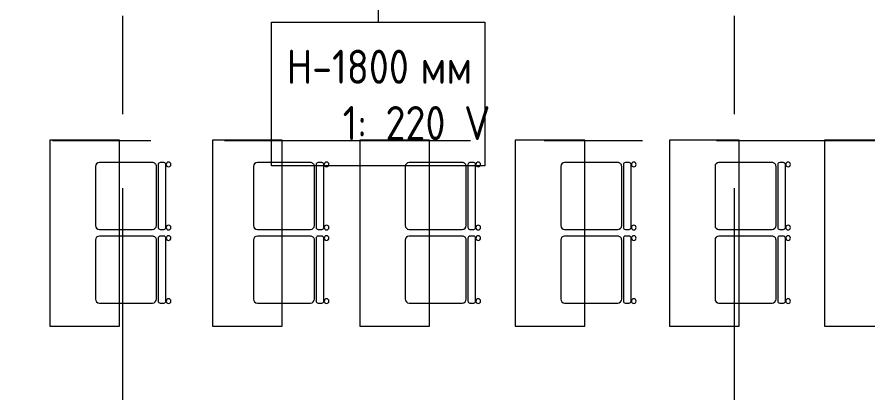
# Model space of a CAD drawing. Header units: millimetres. Extents: x 81382 to 274764, y -8553 to 29000.
# Drawn here: x 93978 to 99472, y 1970 to 4396 of the extents above; entities that cross this region are included whole.
import ezdxf

# ---------------------------------------------------------------- set-up
doc = ezdxf.new("R2010")
doc.units = ezdxf.units.MM
doc.linetypes.add('Осевая', pattern=[3175, 635, -476.25, 1587.5, -476.25])
doc.layers.add('E-ELEC-FIXT-IDEN', color=7, linetype='Continuous', lineweight=9)
doc.layers.add('Оси-2', color=7, linetype='Осевая', lineweight=9)
doc.layers.add('I-FURN-1', color=7, linetype='Continuous', lineweight=9, true_color=0xf0f0f0)
doc.styles.add('GOST Common_1', font='GOST_Common.ttf', dxfattribs={"width": 0.9, "height": 220})

# ---------------------------------------------------------------- blocks, each defined once
blk = doc.blocks.new('Стол базовый прямоугольный - 1_88-26291934-План размещения напольных электротехнических лючков и розеток 3 этажа в осях 23-33')
at = {"layer": 'I-FURN-1'}
for p, q in [((600, 225), (-600, 225)), ((-600, 225), (-600, -225)), ((600, -225), (600, 225)), ((-600, -225), (600, -225))]:
    blk.add_line(p, q, dxfattribs=at)
blk = doc.blocks.new('M_Стул-Breuer - 1_87-25466819-План размещения напольных электротехнических лючков и розеток 3 этажа в осях 23-33')
at = {"layer": 'I-FURN-1'}
for p, q in [((190.5, 241.3), (-190.5, 241.3)), ((-215.9, 215.9), (-215.9, 85)), ((215.9, 85), (215.9, 215.9)), ((-215.9, 85), (-215.9, -127)), ((215.9, -127), (215.9, 85)), ((203.2, -163.5), (-203.2, -163.5)), ((-190.5, -152.4), (190.5, -152.4)), ((-215.9, -176.2), (-215.9, -200.8)), ((-203.2, -213.5), (203.2, -213.5)), ((215.9, -200.8), (215.9, -176.2))]:
    blk.add_line(p, q, dxfattribs=at)
for centre, radius, start, end in [((-190.5, 215.9), 25.4, 90, 180), ((190.5, 215.9), 25.4, 0, 90), ((-190.5, -127), 25.4, 180, 270), ((-203.2, -176.2), 12.7, 90, 180), ((190.5, -127), 25.4, 270, 360), ((203.2, -176.2), 12.7, 360, 90), ((-203.5, -230.6), 15.1, 360, 180), ((-203.2, -200.8), 12.7, 180, 270), ((203.7, -230.6), 15.1, 360, 180), ((203.2, -200.8), 12.7, 270, 360), ((-203.5, -230.6), 15.1, 180, 360), ((203.7, -230.6), 15.1, 180, 360)]:
    blk.add_arc(centre, radius, start, end, dxfattribs=at)
blk = doc.blocks.new('M_Стул-Breuer - 1_87-V92-План размещения напольных электротехнических лючков и розеток 3 этажа в осях 23-33')
at = {"layer": 'I-FURN-1'}
for p, q in [((190.5, 241.3), (-190.5, 241.3)), ((-215.9, 215.9), (-215.9, 55)), ((215.9, 55), (215.9, 215.9)), ((-215.9, 55), (-215.9, -127)), ((215.9, -127), (215.9, 55)), ((203.2, -163.5), (-203.2, -163.5)), ((-190.5, -152.4), (190.5, -152.4)), ((-215.9, -176.2), (-215.9, -200.8)), ((-203.2, -213.5), (203.2, -213.5)), ((215.9, -200.8), (215.9, -176.2))]:
    blk.add_line(p, q, dxfattribs=at)
for centre, radius, start, end in [((-190.5, 215.9), 25.4, 90, 180), ((190.5, 215.9), 25.4, 0, 90), ((-190.5, -127), 25.4, 180, 270), ((-203.2, -176.2), 12.7, 90, 180), ((190.5, -127), 25.4, 270, 360), ((203.2, -176.2), 12.7, 360, 90), ((-203.5, -230.6), 15.1, 360, 180), ((-203.2, -200.8), 12.7, 180, 270), ((203.7, -230.6), 15.1, 360, 180), ((203.2, -200.8), 12.7, 270, 360), ((-203.5, -230.6), 15.1, 180, 360), ((203.7, -230.6), 15.1, 180, 360)]:
    blk.add_arc(centre, radius, start, end, dxfattribs=at)

msp = doc.modelspace()

# ---------------------------------------------------------------- linework, layer by layer
at = {"layer": 'E-ELEC-FIXT-IDEN'}
msp.add_line((96309.4, 5001.4), (96309.4, 4362.8), dxfattribs=at)
at = {"layer": 'E-ELEC-FIXT-IDEN', "flags": 128}
msp.add_lwpolyline([(95619.9, 4362.8), (96998.9, 4362.8), (96998.9, 3434.8), (95619.9, 3434.8)], close=True, dxfattribs=at)
at = {"layer": 'Оси-2'}
for p, q in [((94660, 593.7), (94660, 18900)), ((98610, 593.7), (98610, 18900)), ((84681.8, 3600), (122730, 3600))]:
    msp.add_line(p, q, dxfattribs=at)

# ---------------------------------------------------------------- block references
at = {"layer": 'I-FURN-1'}
for name, p, rotation in [('Стол базовый прямоугольный - 1_88-26291934-План размещения напольных электротехнических лючков и розеток 3 этажа в осях 23-33', (94415.5, 3000.8), 90), ('Стол базовый прямоугольный - 1_88-26291934-План размещения напольных электротехнических лючков и розеток 3 этажа в осях 23-33', (95465.5, 3000.8), 90), ('Стол базовый прямоугольный - 1_88-26291934-План размещения напольных электротехнических лючков и розеток 3 этажа в осях 23-33', (96415.5, 3000.8), 90), ('Стол базовый прямоугольный - 1_88-26291934-План размещения напольных электротехнических лючков и розеток 3 этажа в осях 23-33', (97419.4, 3000.8), 90), ('Стол базовый прямоугольный - 1_88-26291934-План размещения напольных электротехнических лючков и розеток 3 этажа в осях 23-33', (98415.7, 3000.8), 90), ('Стол базовый прямоугольный - 1_88-26291934-План размещения напольных электротехнических лючков и розеток 3 этажа в осях 23-33', (99415.7, 3000.8), 90), ('M_Стул-Breuer - 1_87-25466819-План размещения напольных электротехнических лючков и розеток 3 этажа в осях 23-33', (94725.5, 3240.8), 90.00000000000006), ('M_Стул-Breuer - 1_87-V92-План размещения напольных электротехнических лючков и розеток 3 этажа в осях 23-33', (95745.5, 3240.8), 90.00000000000006), ('M_Стул-Breuer - 1_87-25466819-План размещения напольных электротехнических лючков и розеток 3 этажа в осях 23-33', (96725.5, 3240.8), 90.00000000000006), ('M_Стул-Breuer - 1_87-25466819-План размещения напольных электротехнических лючков и розеток 3 этажа в осях 23-33', (97729.4, 3240.8), 90.00000000000006), ('M_Стул-Breuer - 1_87-25466819-План размещения напольных электротехнических лючков и розеток 3 этажа в осях 23-33', (98725.7, 3240.8), 90.00000000000006), ('M_Стул-Breuer - 1_87-25466819-План размещения напольных электротехнических лючков и розеток 3 этажа в осях 23-33', (94725.5, 2765.8), 90.00000000000006), ('M_Стул-Breuer - 1_87-V92-План размещения напольных электротехнических лючков и розеток 3 этажа в осях 23-33', (95745.5, 2765.8), 90.00000000000006), ('M_Стул-Breuer - 1_87-25466819-План размещения напольных электротехнических лючков и розеток 3 этажа в осях 23-33', (96725.5, 2765.8), 90.00000000000006), ('M_Стул-Breuer - 1_87-25466819-План размещения напольных электротехнических лючков и розеток 3 этажа в осях 23-33', (97729.4, 2765.8), 90.00000000000006), ('M_Стул-Breuer - 1_87-25466819-План размещения напольных электротехнических лючков и розеток 3 этажа в осях 23-33', (98725.7, 2765.8), 90.00000000000006)]:
    msp.add_blockref(name, p, dxfattribs=dict(at, rotation=rotation))

# ---------------------------------------------------------------- texts
at = {"layer": 'E-ELEC-FIXT-IDEN', "char_height": 220, "attachment_point": 1, "style": 'GOST Common_1'}
for s, insert, width in [('H-1800 ', (95719.9, 4185.2), 1046.202), ('мм', (96583.1, 4185.2), 375.19), ('   1: 220 V', (95719.9, 3821.4), 1291.519)]:
    msp.add_mtext(s, dxfattribs=dict(at, insert=insert, width=width))

doc.saveas('drawing.dxf')
